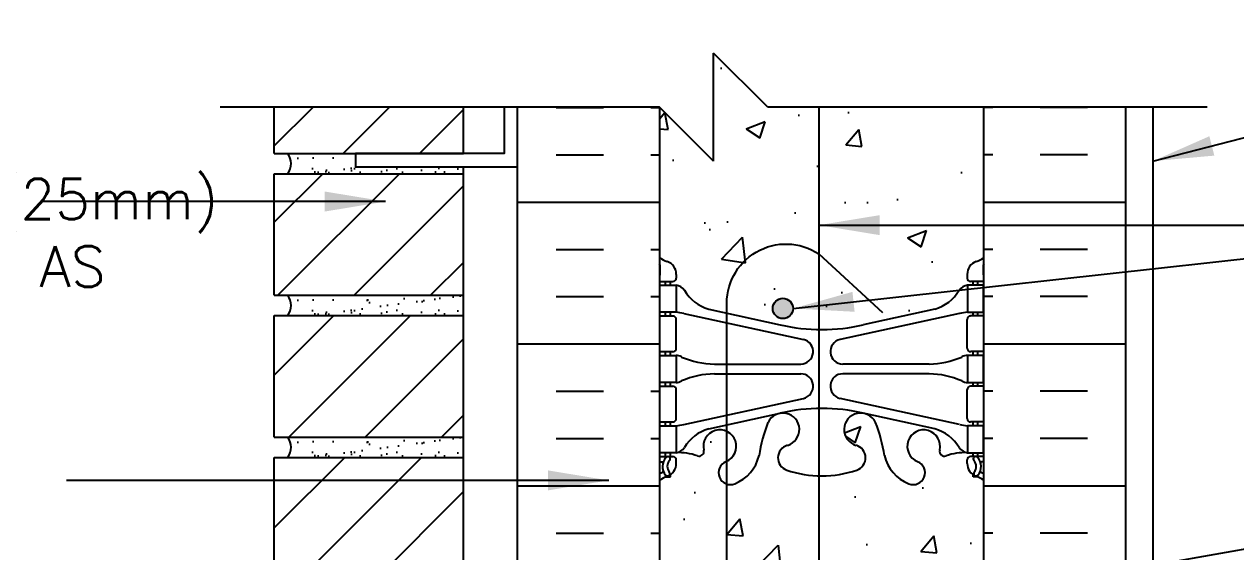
# Model space of a CAD drawing. Header units: inches. Extents: x 88.2 to 141.4, y 226.9 to 296.3.
# Drawn here: x 100.06 to 122.47, y 285.81 to 295.57 of the extents above; entities that cross this region are included whole.
import ezdxf

# ---------------------------------------------------------------- set-up
doc = ezdxf.new("R2010")
doc.units = ezdxf.units.IN
doc.header["$LTSCALE"] = 0.5
doc.header["$MEASUREMENT"] = 0
for name, color, linetype in [('HATCH', 12, 'Continuous'), ('line25', 2, 'Continuous'), ('LINE50', 5, 'Continuous'), ('LINE65', 3, 'Continuous'), ('LINE9', 9, 'Continuous'), ('TEXT', 4, 'Continuous'), ('Web_Edge', 9, 'Continuous')]:
    doc.layers.add(name, color=color, linetype=linetype)
doc.styles.add('DIM', font='romans.shx', dxfattribs={"width": 0.7})
doc.styles.add('ROMANS', font='romans.shx', dxfattribs={"height": 1.125})
doc.dimstyles.new('ext_12', dxfattribs={"dimscale": 12, "dimtxt": 0.09375, "dimasz": 0.09375, "dimexe": 0.09375, "dimexo": 0.0625, "dimgap": 0.0625, "dimtad": 1, "dimdec": 1, "dimzin": 3, "dimdsep": 46, "dimlunit": 4, "dimtxsty": 'DIM', "dimcen": 0.09, "dimdle": 0.09375, "dimclrt": 4, "dimadec": 0, "dimazin": 0, "dimtfac": 1, "dimtdec": 1, "dimtmove": 2, "dimatfit": 3, "dimfxl": 1, "dimfrac": 2, "dimtolj": 1, "dimtzin": 0, "dimarcsym": 0})
pattern_1 = [(45, (-12.0989, 104.4136), (-0.707107, 0.707107), [])]

msp = doc.modelspace()

# ---------------------------------------------------------------- hatches: boundary and pattern name
at = {"layer": 'HATCH'}
h = msp.add_hatch(dxfattribs=at)
h.set_pattern_fill('AR-CONC', color=256, scale=0.5)
h.set_pattern_definition([(50, (0, 0), (3.5863, -0.31376), [0.375, -4.125]), (355, (0, 0), (-0.693757, 3.76096), [0.3, -3.3]), (100.4514, (0.299, -0.026), (2.892544, 3.4472), [0.3187, -3.50571]), (46.1842, (0, 1), (5.336207, -0.827596), [0.5625, -6.1875]), (96.6356, (0.4447, 0.931), (4.67331, 4.87059), [0.47805, -5.25857]), (351.1842, (0, 1), (4.67331, 4.87059), [0.45, -4.95]), (21, (0.5, 0.75), (2.984535, -2.013094), [0.375, -4.125]), (326, (0.5, 0.75), (1.216577, 3.62575), [0.3, -3.3]), (71.4514, (0.7487, 0.5822), (4.20111, 1.612656), [0.3187, -3.50571]), (37.5, (0, 0), (0.0607993, 1.6644693), [0, -3.26, 0, -3.35, 0, -3.3125]), (7.5, (0, 0), (1.315348, 1.972059), [0, -1.91, 0, -3.185, 0, -1.2625]), (327.5, (-1.115, 0), (2.669112, -0.1127744), [0, -1.25, 0, -3.9, 0, -5.175]), (317.5, (-1.615, 0), (2.91593, 0.500525), [0, -1.625, 0, -2.59, 0, -3.675])])
h.paths.add_polyline_path([(117.813, 253.241, 0.082415), (117.669, 253.321, -0.317837), (117.502, 253.556), (117.502, 253.624, -0.414214), (117.565, 253.686), (117.612, 253.686), (117.612, 253.756), (117.507, 253.756, -0.188973), (117.352, 253.851, 0.196323), (116.902, 254.197), (115.581, 254.488, 0.057795), (114.813, 254.577, 0.057795), (114.044, 254.488), (112.723, 254.197, 0.196323), (112.273, 253.851, -0.188973), (112.118, 253.756), (112.013, 253.756), (112.013, 253.686), (112.06, 253.686, -0.414214), (112.123, 253.624), (112.123, 253.556, -0.317837), (111.956, 253.321, 0.082415), (111.813, 253.241), (111.813, 250.46), (112.813, 249.46), (112.813, 251.46), (113.813, 250.46), (117.813, 250.46)])
h.paths.add_polyline_path([(117.105, 257.96), (116.938, 257.96), (116.938, 259.46), (113.313, 259.46), (113.313, 258.156), (114.157, 257.312), (114.195, 257.188, -0.078588), (114.813, 257.286, -0.082755), (115.461, 257.177, -0.735593), (115.448, 256.719, 0.955472), (115.587, 256.126), (115.606, 256.13, 0.223253), (115.807, 256.295, 0.053157), (115.972, 256.909, -0.24438), (116.421, 257.43, -1), (116.584, 257.021, 2.182095), (116.994, 256.809, -0.601435), (117.114, 256.913, 0.10046), (117.507, 256.856), (117.612, 256.856), (117.612, 256.926), (117.565, 256.926, -0.414214), (117.502, 256.989), (117.502, 257.056, -0.249069), (117.612, 257.263), (117.612, 257.305), (117.702, 257.305, 0.064398), (117.813, 257.371), (117.813, 257.96), (117.335, 257.96), (116.997, 257.622), (116.781, 257.521), (116.882, 257.737)])
h.paths.add_polyline_path([(113.204, 257.43, -0.24438), (113.653, 256.909, 0.053157), (113.818, 256.295, 0.223253), (114.019, 256.13), (114.038, 256.126, 0.955472), (114.177, 256.719, -0.735593), (114.164, 257.177, -0.003237), (114.188, 257.186), (114.068, 257.223), (113.313, 257.979), (113.313, 257.96), (111.813, 257.96), (111.813, 257.371, 0.064398), (111.923, 257.305), (112.013, 257.305), (112.013, 257.263, -0.249069), (112.123, 257.056), (112.123, 256.989, -0.414214), (112.06, 256.926), (112.013, 256.926), (112.013, 256.856), (112.118, 256.856, 0.10046), (112.511, 256.913, -0.601435), (112.631, 256.809, 2.182095), (113.041, 257.021, -1)])
h.paths.add_polyline_path([(117.813, 278.823, 0.082415), (117.669, 278.902, -0.317837), (117.502, 279.138), (117.502, 279.206, -0.414214), (117.565, 279.268), (117.612, 279.268), (117.612, 279.338), (117.507, 279.338, -0.188973), (117.352, 279.433, 0.196323), (116.902, 279.779), (115.581, 280.07, 0.057795), (114.813, 280.159, 0.057795), (114.044, 280.07), (112.723, 279.779, 0.196323), (112.273, 279.433, -0.188973), (112.118, 279.338), (112.013, 279.338), (112.013, 279.268), (112.06, 279.268, -0.414214), (112.123, 279.206), (112.123, 279.138, -0.317837), (111.956, 278.902, 0.082415), (111.813, 278.823), (111.813, 276.042), (113.848, 276.042), (113.848, 277.629), (113.91, 277.748), (113.973, 277.629), (113.973, 276.042), (115.889, 276.042), (115.889, 277.629), (115.951, 277.748), (116.014, 277.629), (116.014, 276.042), (117.813, 276.042)])
h.paths.add_polyline_path([(117.813, 287.131, 0.064398), (117.702, 287.197), (117.612, 287.197), (117.612, 287.239, -0.249069), (117.502, 287.446), (117.502, 287.513, -0.414214), (117.565, 287.576), (117.612, 287.576), (117.612, 287.646), (117.507, 287.646, 0.10046), (117.114, 287.589, -0.601435), (116.994, 287.693, 2.182095), (116.584, 287.481, -1), (116.421, 287.072, -0.24438), (115.972, 287.593, 0.053157), (115.807, 288.207, 0.223253), (115.606, 288.372), (115.587, 288.376, 0.955472), (115.448, 287.783, -0.735593), (115.461, 287.325, -0.082755), (114.813, 287.216, -0.082755), (114.164, 287.325, -0.735593), (114.177, 287.783, 0.955472), (114.038, 288.376), (114.019, 288.372, 0.223253), (113.818, 288.207, 0.053157), (113.653, 287.593, -0.24438), (113.204, 287.072, -1), (113.041, 287.481, 2.182095), (112.631, 287.693, -0.601435), (112.511, 287.589, 0.10046), (112.118, 287.646), (112.013, 287.646), (112.013, 287.576), (112.06, 287.576, -0.414214), (112.123, 287.513), (112.123, 287.446, -0.249069), (112.013, 287.239), (112.013, 287.197), (111.923, 287.197, 0.064398), (111.813, 287.131), (111.813, 285.042), (111.813, 282.953, 0.064398), (111.923, 282.887), (112.013, 282.887), (112.013, 282.845, -0.249069), (112.123, 282.638), (112.123, 282.571, -0.414214), (112.06, 282.508), (112.013, 282.508), (112.013, 282.438), (112.118, 282.438, 0.10046), (112.511, 282.495, -0.601435), (112.631, 282.39, 2.182095), (113.041, 282.603, -1), (113.204, 283.012, -0.24438), (113.653, 282.491, 0.053157), (113.818, 281.877, 0.223253), (114.019, 281.712), (114.038, 281.708, 0.955472), (114.177, 282.301, -0.735593), (114.164, 282.759, -0.082755), (114.813, 282.867, -0.082755), (115.461, 282.759, -0.735593), (115.448, 282.301, 0.955472), (115.587, 281.708), (115.606, 281.712, 0.223253), (115.807, 281.877, 0.053157), (115.972, 282.491, -0.24438), (116.421, 283.012, -1), (116.584, 282.603, 2.182095), (116.994, 282.39, -0.601435), (117.114, 282.495, 0.10046), (117.507, 282.438), (117.612, 282.438), (117.612, 282.508), (117.565, 282.508, -0.414214), (117.502, 282.571), (117.502, 282.638, -0.249069), (117.612, 282.845), (117.612, 282.887), (117.702, 282.887, 0.064398), (117.813, 282.953), (117.813, 285.042)])
h.paths.add_polyline_path([(117.813, 294.042), (113.813, 294.042), (112.813, 295.042), (112.813, 293.042), (111.813, 294.042), (111.813, 291.261, 0.082415), (111.956, 291.181, -0.317837), (112.123, 290.946), (112.123, 290.878, -0.414214), (112.06, 290.816), (112.013, 290.816), (112.013, 290.746), (112.118, 290.746, -0.188973), (112.273, 290.651, 0.196323), (112.723, 290.305), (114.044, 290.014, 0.057795), (114.813, 289.925, 0.057795), (115.581, 290.014), (116.902, 290.305, 0.196323), (117.352, 290.651, -0.188973), (117.507, 290.746), (117.612, 290.746), (117.612, 290.816), (117.565, 290.816, -0.414214), (117.502, 290.878), (117.502, 290.946, -0.317837), (117.669, 291.181, 0.082415), (117.813, 291.261)])
h = msp.add_hatch(dxfattribs=at)
h.set_pattern_fill('ANSI31', color=256, scale=8, style=0)
h.set_pattern_definition(pattern_1)
h.paths.add_polyline_path([(108.188, 294.042), (104.688, 294.042), (104.688, 293.184), (108.188, 293.184)])
h = msp.add_hatch(dxfattribs=at)
h.set_pattern_fill('INSUL', color=256, scale=7, style=0)
h.set_pattern_definition([(0, (-2814.349, -111.9676), (0, 2.625), []), (0, (-2814.349, -111.0926), (0, 2.625), [0.875, -0.875]), (0, (-2814.349, -110.2176), (0, 2.625), [0.875, -0.875])])
h.paths.add_polyline_path([(111.813, 294.042), (109.188, 294.042), (109.188, 285.042), (109.625, 285.042), (109.625, 285.542), (111.125, 285.542), (111.125, 285.042), (111.813, 285.042)])
h = msp.add_hatch(dxfattribs=at)
h.set_pattern_fill('INSUL', color=256, scale=7, style=0)
h.set_pattern_definition([(180, (3043.974, -111.9676), (0, 2.625), []), (180, (3043.974, -111.0926), (0, 2.625), [0.875, -0.875]), (180, (3043.974, -110.2176), (0, 2.625), [0.875, -0.875])])
h.paths.add_polyline_path([(120.438, 294.042), (117.813, 294.042), (117.813, 285.042), (118.5, 285.042), (118.5, 285.542), (120, 285.542), (120, 285.042), (120.438, 285.042)])
h = msp.add_hatch(dxfattribs=at)
h.set_pattern_fill('AR-SAND', color=256, scale=0.25, style=0)
h.set_pattern_definition([(37.5, (-12.0989, 112.28864), (-0.01574834, 0.48170594), [0, -0.38, 0, -0.425, 0, -0.40625]), (7.5, (-12.0989, 112.28864), (0.4424442, 0.7055365), [0, -0.205, 0, -0.3425, 0, -0.13125]), (327.5, (-12.4064, 112.28864), (0.7785355, 0.0014148), [0, -0.125, 0, -0.45, 0, -0.5875]), (317.5, (-12.4064, 112.28864), (0.7515317, 0.2194189), [0, -0.0625, 0, -0.295, 0, -0.3375])])
edge = h.paths.add_edge_path()
edge.add_line((108.188, 292.934), (106.188, 292.934))
edge.add_line((106.188, 292.934), (106.188, 293.184))
edge.add_line((106.188, 293.184), (104.938, 293.184))
edge.add_arc((104.673, 292.996), 0.324, -35.3056, 35.3056, ccw=False)
edge.add_line((104.938, 292.809), (108.188, 292.809))
edge.add_line((108.188, 292.809), (108.188, 292.934))
h = msp.add_hatch(dxfattribs=at)
h.set_pattern_fill('ANSI31', color=256, scale=8, style=0)
h.set_pattern_definition(pattern_1)
h.paths.add_polyline_path([(108.188, 290.559), (108.188, 292.809), (104.688, 292.809), (104.688, 290.559)])
h = msp.add_hatch(dxfattribs=at)
h.set_pattern_fill('AR-SAND', color=256, scale=0.25, style=0)
h.set_pattern_definition([(37.5, (-12.0989, 109.66364), (-0.01574834, 0.48170594), [0, -0.38, 0, -0.425, 0, -0.40625]), (7.5, (-12.0989, 109.66364), (0.4424442, 0.7055365), [0, -0.205, 0, -0.3425, 0, -0.13125]), (327.5, (-12.4064, 109.66364), (0.7785355, 0.0014148), [0, -0.125, 0, -0.45, 0, -0.5875]), (317.5, (-12.4064, 109.66364), (0.7515317, 0.2194189), [0, -0.0625, 0, -0.295, 0, -0.3375])])
h.paths.add_polyline_path([(108.188, 290.559), (104.938, 290.559, -0.318233), (104.938, 290.184), (108.188, 290.184)])
h = msp.add_hatch(dxfattribs=at)
h.set_pattern_fill('ANSI31', color=256, scale=8, style=0)
h.set_pattern_definition(pattern_1)
h.paths.add_polyline_path([(108.188, 287.934), (108.188, 290.184), (104.688, 290.184), (104.688, 287.934)])
h = msp.add_hatch(dxfattribs=at)
h.set_pattern_fill('AR-SAND', color=256, scale=0.25, style=0)
h.set_pattern_definition([(37.5, (-12.0989, 107.03864), (-0.01574834, 0.48170594), [0, -0.38, 0, -0.425, 0, -0.40625]), (7.5, (-12.0989, 107.03864), (0.4424442, 0.7055365), [0, -0.205, 0, -0.3425, 0, -0.13125]), (327.5, (-12.4064, 107.03864), (0.7785355, 0.0014148), [0, -0.125, 0, -0.45, 0, -0.5875]), (317.5, (-12.4064, 107.03864), (0.7515317, 0.2194189), [0, -0.0625, 0, -0.295, 0, -0.3375])])
h.paths.add_polyline_path([(108.188, 287.934), (104.938, 287.934, -0.318233), (104.938, 287.559), (108.188, 287.559)])
h = msp.add_hatch(dxfattribs=at)
h.set_pattern_fill('ANSI31', color=256, scale=8, style=0)
h.set_pattern_definition(pattern_1)
h.paths.add_polyline_path([(104.688, 285.309), (108.188, 285.309), (108.188, 287.559), (104.688, 287.559)])
at = {"layer": 'LINE65'}
msp.add_hatch(color=256, dxfattribs=at).paths.add_polyline_path([(114.282, 290.315, 1), (113.907, 290.315, 1)])

# ---------------------------------------------------------------- linework, layer by layer
at = {"layer": 'line25'}
for p, q in [((104.688, 293.184), (104.688, 294.042)), ((108.188, 293.184), (108.188, 294.042)), ((111.813, 294.042), (111.813, 285.042)), ((117.813, 285.042), (117.813, 294.042)), ((104.688, 293.184), (108.188, 293.184)), ((108.188, 282.684), (108.188, 292.934)), ((104.688, 292.809), (108.188, 292.809)), ((104.688, 290.559), (104.688, 292.809)), ((104.688, 290.559), (108.188, 290.559)), ((104.688, 290.184), (108.188, 290.184)), ((104.688, 287.934), (104.688, 290.184)), ((104.688, 287.934), (108.188, 287.934)), ((104.688, 287.559), (108.188, 287.559)), ((104.688, 285.309), (104.688, 287.559))]:
    msp.add_line(p, q, dxfattribs=at)
at = {"layer": 'LINE50'}
for p, q in [((109.188, 285.042), (109.188, 294.042)), ((120.438, 285.042), (120.438, 294.042))]:
    msp.add_line(p, q, dxfattribs=at)
at = {"layer": 'LINE65'}
msp.add_line((114.76, 294.042), (114.76, 277.555), dxfattribs=at)
msp.add_lwpolyline([(115.939, 278.808), (114.759, 277.724, -0.623194), (113.06, 278.714), (113.06, 290.335, -0.623194), (114.759, 291.325), (115.939, 290.24)], format="xyb", dxfattribs=at)
msp.add_circle((114.094, 290.315), 0.188, dxfattribs=at)
at = {"layer": 'LINE9'}
for p, q in [((112.813, 293.042), (112.813, 295.042)), ((113.813, 294.042), (112.813, 295.042)), ((111.813, 294.042), (103.688, 294.042)), ((112.813, 293.042), (111.813, 294.042)), ((121.938, 294.042), (113.813, 294.042)), ((120.938, 294.042), (120.938, 273.667))]:
    msp.add_line(p, q, dxfattribs=at)
msp.add_lwpolyline([(108.938, 294.042), (108.938, 293.184), (106.188, 293.184), (106.188, 292.934), (109.188, 292.934), (109.188, 294.042)], dxfattribs=at)
for centre in [(104.673, 292.996), (104.673, 290.371), (104.673, 287.746)]:
    msp.add_arc(centre, 0.324, 324.6944, 35.3056, dxfattribs=at)
at = {"layer": 'Web_Edge'}
for p, q in [((111.823, 290.936), (111.823, 291.122)), ((117.802, 290.936), (117.802, 291.122)), ((112.123, 290.946), (112.123, 290.878)), ((117.502, 290.946), (117.502, 290.878)), ((111.813, 290.816), (112.06, 290.816)), ((111.923, 290.746), (111.923, 290.816)), ((112.013, 290.746), (112.013, 290.816)), ((117.813, 290.816), (117.565, 290.816)), ((117.612, 290.746), (117.612, 290.816)), ((117.702, 290.746), (117.702, 290.816)), ((111.813, 290.176), (112.06, 290.176)), ((111.923, 290.176), (111.923, 290.246)), ((112.013, 290.176), (112.013, 290.246)), ((112.262, 290.222), (114.473, 289.74)), ((112.723, 290.305), (114.044, 290.014)), ((117.363, 290.222), (115.152, 289.74)), ((116.902, 290.305), (115.581, 290.014)), ((117.813, 290.176), (117.565, 290.176)), ((117.612, 290.176), (117.612, 290.246)), ((117.702, 290.176), (117.702, 290.246)), ((112.123, 289.578), (112.123, 290.113)), ((117.502, 289.578), (117.502, 290.113)), ((111.813, 289.516), (112.06, 289.516)), ((111.923, 289.446), (111.923, 289.516)), ((112.013, 289.446), (112.013, 289.516)), ((117.813, 289.516), (117.565, 289.516)), ((117.612, 289.446), (117.612, 289.516)), ((117.702, 289.446), (117.702, 289.516)), ((112.827, 289.286), (114.423, 289.286)), ((116.798, 289.286), (115.202, 289.286)), ((112.827, 289.106), (114.423, 289.106)), ((116.798, 289.106), (115.202, 289.106)), ((111.813, 288.876), (112.06, 288.876)), ((111.923, 288.876), (111.923, 288.946)), ((112.013, 288.876), (112.013, 288.946)), ((117.813, 288.876), (117.565, 288.876)), ((117.612, 288.876), (117.612, 288.946)), ((117.702, 288.876), (117.702, 288.946)), ((112.123, 288.278), (112.123, 288.813)), ((112.262, 288.17), (114.473, 288.651)), ((117.363, 288.17), (115.152, 288.651)), ((117.502, 288.278), (117.502, 288.813)), ((111.813, 288.216), (112.06, 288.216)), ((111.923, 288.146), (111.923, 288.216)), ((112.013, 288.146), (112.013, 288.216)), ((112.723, 288.087), (114.044, 288.377)), ((116.902, 288.087), (115.581, 288.377)), ((117.813, 288.216), (117.565, 288.216)), ((117.612, 288.146), (117.612, 288.216)), ((117.702, 288.146), (117.702, 288.216)), ((111.813, 287.576), (112.06, 287.576)), ((111.923, 287.576), (111.923, 287.646)), ((112.013, 287.576), (112.013, 287.646)), ((112.123, 287.446), (112.123, 287.513)), ((117.502, 287.446), (117.502, 287.513)), ((117.813, 287.576), (117.565, 287.576)), ((117.612, 287.576), (117.612, 287.646)), ((117.702, 287.576), (117.702, 287.646)), ((111.813, 287.476), (111.854, 287.476)), ((117.813, 287.476), (117.771, 287.476)), ((111.923, 287.197), (112.013, 287.197)), ((112.013, 287.197), (112.013, 287.239)), ((117.612, 287.197), (117.612, 287.239)), ((117.702, 287.197), (117.612, 287.197))]:
    msp.add_line(p, q, dxfattribs=at)
for points in [[(111.818, 290.746), (112.118, 290.746), (112.118, 290.246), (111.818, 290.246)], [(117.807, 290.746), (117.507, 290.746), (117.507, 290.246), (117.807, 290.246)], [(111.818, 289.446), (112.118, 289.446), (112.118, 288.946), (111.818, 288.946)], [(117.807, 289.446), (117.507, 289.446), (117.507, 288.946), (117.807, 288.946)], [(111.818, 288.146), (112.118, 288.146), (112.118, 287.646), (111.818, 287.646)], [(117.807, 288.146), (117.507, 288.146), (117.507, 287.646), (117.807, 287.646)]]:
    msp.add_lwpolyline(points, close=True, dxfattribs=at)
for centre, radius, start, end in [((112.123, 291.653), 0.5, 231.6833, 250.5288), ((112.123, 291.653), 0.6, 238.8907, 238.927), ((111.803, 291.122), 0.02, 360, 58.927), ((111.873, 290.946), 0.25, 0, 70.5288), ((117.752, 290.946), 0.25, 109.4712, 180), ((117.502, 291.653), 0.5, 289.4712, 308.3167), ((117.822, 291.122), 0.02, 121.073, 180), ((117.502, 291.653), 0.6, 301.073, 301.1093), ((111.803, 290.936), 0.02, 299.988, 360), ((112.06, 290.878), 0.0625, 270, 0), ((117.565, 290.878), 0.0625, 180, 270), ((117.822, 290.936), 0.02, 180, 240.012), ((112.074, 290.499), 0.25, 37.2777, 80.0823), ((112.922, 291.028), 0.75, 210.155, 254.5838), ((116.703, 291.028), 0.75, 285.4162, 329.845), ((117.551, 290.499), 0.25, 99.9177, 142.7223), ((112.06, 290.113), 0.0625, 0, 90), ((112.027, 289.25), 1, 76.4291, 84.7991), ((117.598, 289.25), 1, 95.2009, 103.5709), ((117.565, 290.113), 0.0625, 90, 180), ((114.813, 293.281), 3.356, 256.7692, 270), ((114.813, 293.281), 3.356, 270, 283.2308), ((114.423, 289.516), 0.23, 270, 77.6055), ((115.202, 289.516), 0.23, 102.3945, 270), ((112.06, 289.578), 0.0625, 270, 0), ((117.565, 289.578), 0.0625, 180, 270), ((112.113, 289.227), 0.219, 60.4937, 88.92), ((112.113, 289.227), 0.219, 60.4937, 88.92), ((112.857, 290.885), 1.6, 246.5673, 268.9203), ((112.857, 290.885), 1.6, 246.5673, 268.9203), ((116.768, 290.885), 1.6, 271.0797, 293.4327), ((116.768, 290.885), 1.6, 271.0797, 293.4327), ((117.512, 289.227), 0.219, 91.08, 119.5063), ((117.512, 289.227), 0.219, 91.08, 119.5063), ((112.857, 287.506), 1.6, 91.0797, 113.4327), ((114.423, 288.876), 0.23, 282.3945, 90), ((115.202, 288.876), 0.23, 90, 257.6055), ((116.768, 287.506), 1.6, 66.5673, 88.9203), ((112.06, 288.813), 0.0625, 0, 90), ((112.113, 289.164), 0.219, 271.08, 299.5063), ((117.512, 289.164), 0.219, 240.4937, 268.92), ((117.565, 288.813), 0.0625, 90, 180), ((114.094, 288.076), 0.305, 285.7253, 154.6218), ((114.813, 285.11), 3.356, 90, 103.2308), ((114.813, 285.11), 3.356, 76.7692, 90), ((115.531, 288.076), 0.305, 25.3782, 254.2747), ((112.06, 288.278), 0.0625, 270, 0), ((112.027, 289.142), 1, 275.2009, 283.5709), ((116.615, 287.122), 3, 158.8016, 170.9727), ((113.01, 287.122), 3, 9.0273, 21.1984), ((117.598, 289.142), 1, 256.4291, 264.7991), ((117.565, 288.278), 0.0625, 180, 270), ((112.922, 287.364), 0.75, 105.4162, 149.845), ((112.928, 287.764), 0.305, 291.8037, 193.3205), ((116.698, 287.764), 0.305, 346.6795, 248.1963), ((116.703, 287.364), 0.75, 30.155, 74.5838), ((112.074, 287.892), 0.25, 279.9177, 322.7223), ((114.242, 287.552), 0.24, 105.7253, 251.077), ((115.383, 287.552), 0.24, 288.923, 74.2747), ((117.551, 287.892), 0.25, 217.2777, 260.0823), ((112.116, 287.391), 0.25, 137.5391, 219.8855), ((111.965, 287.53), 0.045, 317.5391, 137.5391), ((112.116, 287.391), 0.16, 137.5391, 219.9999), ((112.06, 287.513), 0.0625, 360, 90), ((112.174, 286.647), 1, 70.0933, 93.2121), ((112.543, 287.673), 0.09, 251.1349, 13.3205), ((112.928, 287.764), 0.745, 291.8037, 346.7348), ((116.698, 287.764), 0.745, 193.2652, 248.1963), ((117.082, 287.673), 0.09, 166.6795, 288.8651), ((117.451, 286.647), 1, 86.7879, 109.9067), ((117.565, 287.513), 0.0625, 90, 180), ((117.66, 287.53), 0.045, 42.4609, 222.4609), ((117.509, 287.391), 0.16, 320.0001, 42.4609), ((117.509, 287.391), 0.25, 320.1145, 42.4609), ((112.123, 286.739), 0.6, 114.9252, 121.1093), ((111.854, 287.456), 0.02, 345.8459, 90), ((111.861, 287.301), 0.02, 294.9252, 19.2084), ((111.958, 287.26), 0.045, 218.552, 40.8121), ((111.873, 287.446), 0.25, 289.4712, 360), ((113.123, 287.276), 0.22, 111.8037, 291.8037), ((114.813, 289.216), 2, 251.077, 270), ((114.813, 289.216), 2, 270, 288.923), ((116.503, 287.276), 0.22, 248.1963, 68.1963), ((117.752, 287.446), 0.25, 180, 250.5288), ((117.667, 287.26), 0.045, 139.1879, 321.448), ((117.764, 287.301), 0.02, 160.7916, 245.0748), ((117.771, 287.456), 0.02, 90, 194.1541), ((117.502, 286.739), 0.6, 58.8907, 65.0748), ((112.123, 286.739), 0.5, 109.4712, 128.3167), ((117.502, 286.739), 0.5, 51.6833, 70.5288)]:
    msp.add_arc(centre, radius, start, end, dxfattribs=at)

# ---------------------------------------------------------------- texts
at = {"layer": 'TEXT', "insert": (88.164, 291.09), "char_height": 0.75, "width": 16.79497, "attachment_point": 4, "style": 'ROMANS'}
msp.add_mtext('BRICK VENEER w/ 1" (25mm) CAVITY AND BRICK TIES AS PER CODE', dxfattribs=at)

# ---------------------------------------------------------------- leaders
at = {"layer": 'TEXT'}
for points in [[(120.938, 293.042), (130.768, 295.575), (135.042, 295.575)], [(106.747, 292.294), (101.359, 292.294), (100.405, 292.294)], [(114.76, 291.857), (128.29, 291.857), (134.108, 291.857)], [(114.282, 290.315), (128.29, 291.857), (134.108, 291.857)], [(110.872, 287.134), (100.845, 287.134)], [(113.06, 284.182), (124.631, 286.215), (126.094, 286.215)]]:
    msp.add_leader(points, dimstyle='ext_12', override={"dimgap": 0.0625, "dimtad": 0}, dxfattribs=at)

doc.saveas('drawing.dxf')
